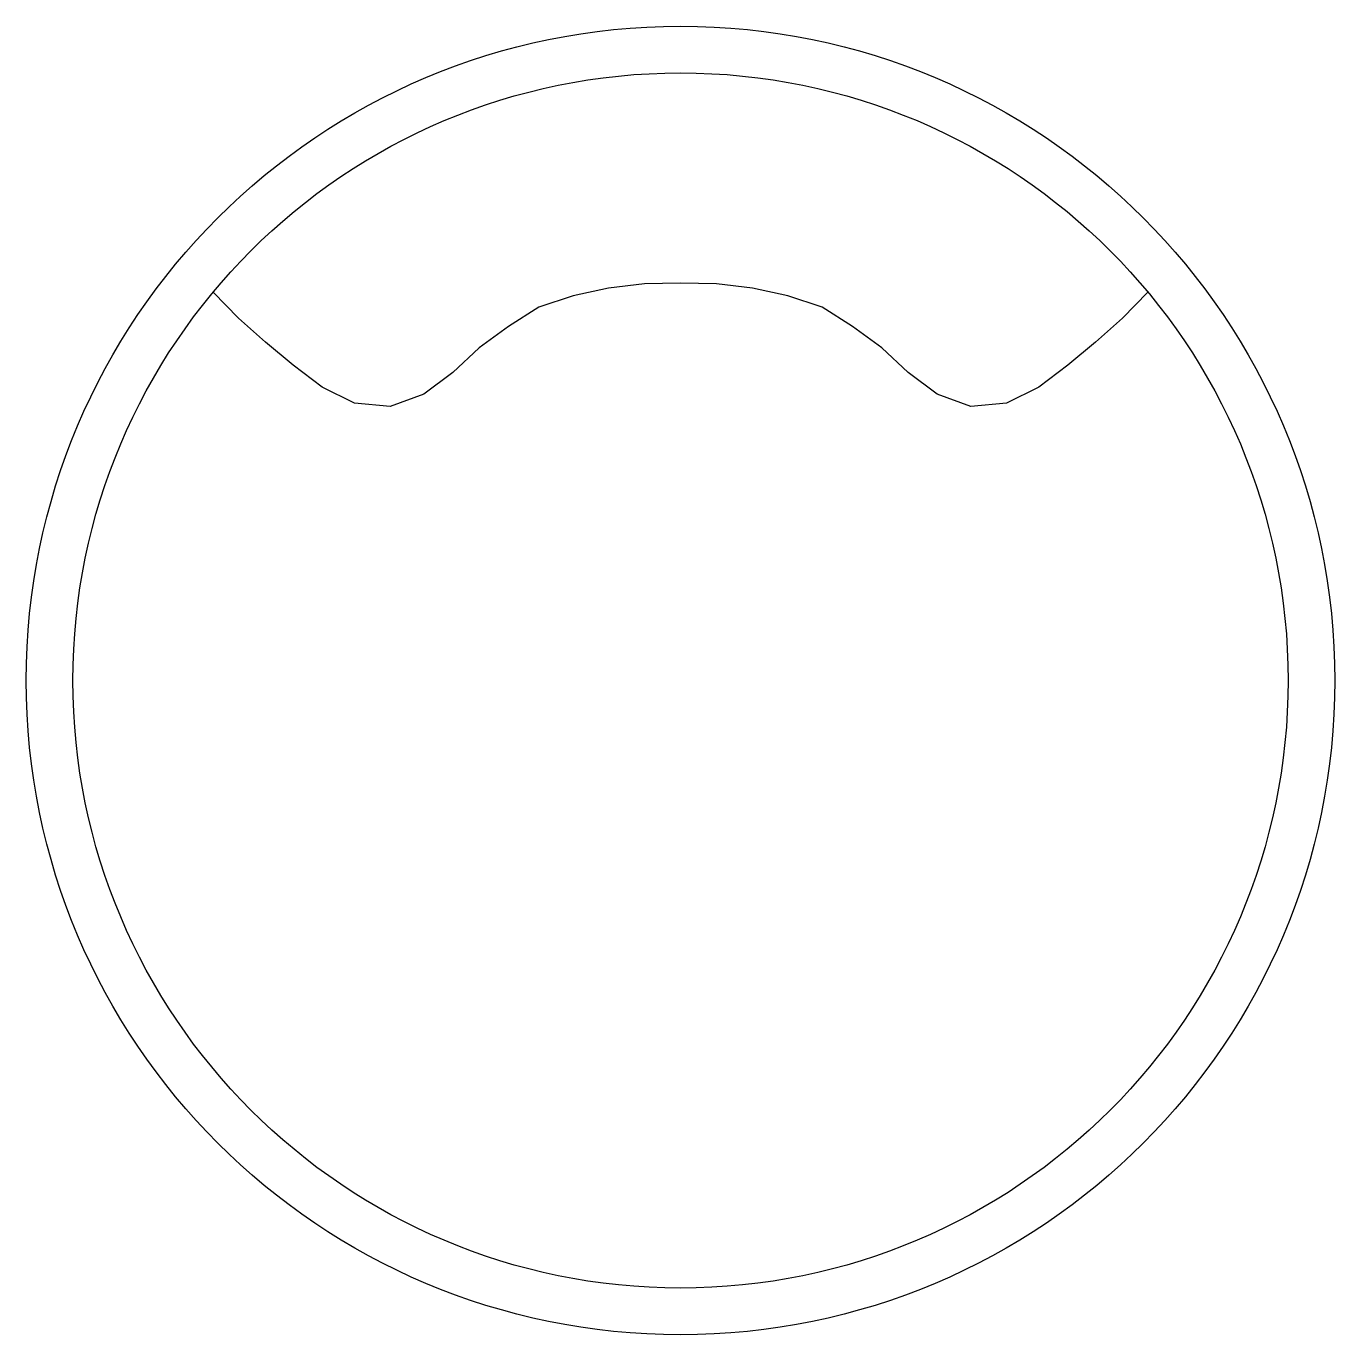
# Model space of a CAD drawing. Header units: millimetres. Extents: x -2.23 to 0.57, y 96.09 to 98.89.
import ezdxf

# ---------------------------------------------------------------- set-up
doc = ezdxf.new("R2010")
doc.units = ezdxf.units.MM
doc.header["$LTSCALE"] = 10
doc.layers.add('piscinas_igui', color=3, linetype='Continuous')

msp = doc.modelspace()

# ---------------------------------------------------------------- linework, layer by layer
at = {"layer": 'piscinas_igui', "color": 2}
msp.add_lwpolyline([(0.1727, 98.3229), (0.1183, 98.2678), (0.0609, 98.216), (0.0011, 98.1668), (-0.0604, 98.1199), (-0.1296, 98.0858), (-0.206, 98.0785), (-0.2782, 98.1052), (-0.3404, 98.1509), (-0.3969, 98.2037), (-0.459, 98.2499), (-0.5244, 98.2912), (-0.5976, 98.3152), (-0.6733, 98.3314), (-0.75, 98.3412), (-0.8273, 98.3423), (-0.9047, 98.3412), (-0.9814, 98.3314), (-1.0571, 98.3152), (-1.1303, 98.2912), (-1.1957, 98.2499), (-1.2578, 98.2037), (-1.3143, 98.1509), (-1.3765, 98.1052), (-1.4487, 98.0785), (-1.5251, 98.0858), (-1.5943, 98.1199), (-1.6558, 98.1668), (-1.7156, 98.216), (-1.773, 98.2678), (-1.8273, 98.3229)], dxfattribs=at)
at = {"layer": 'piscinas_igui'}
for radius in [1.4, 1.3]:
    msp.add_circle((-0.8273, 97.4923), radius, dxfattribs=at)

doc.saveas('drawing.dxf')
